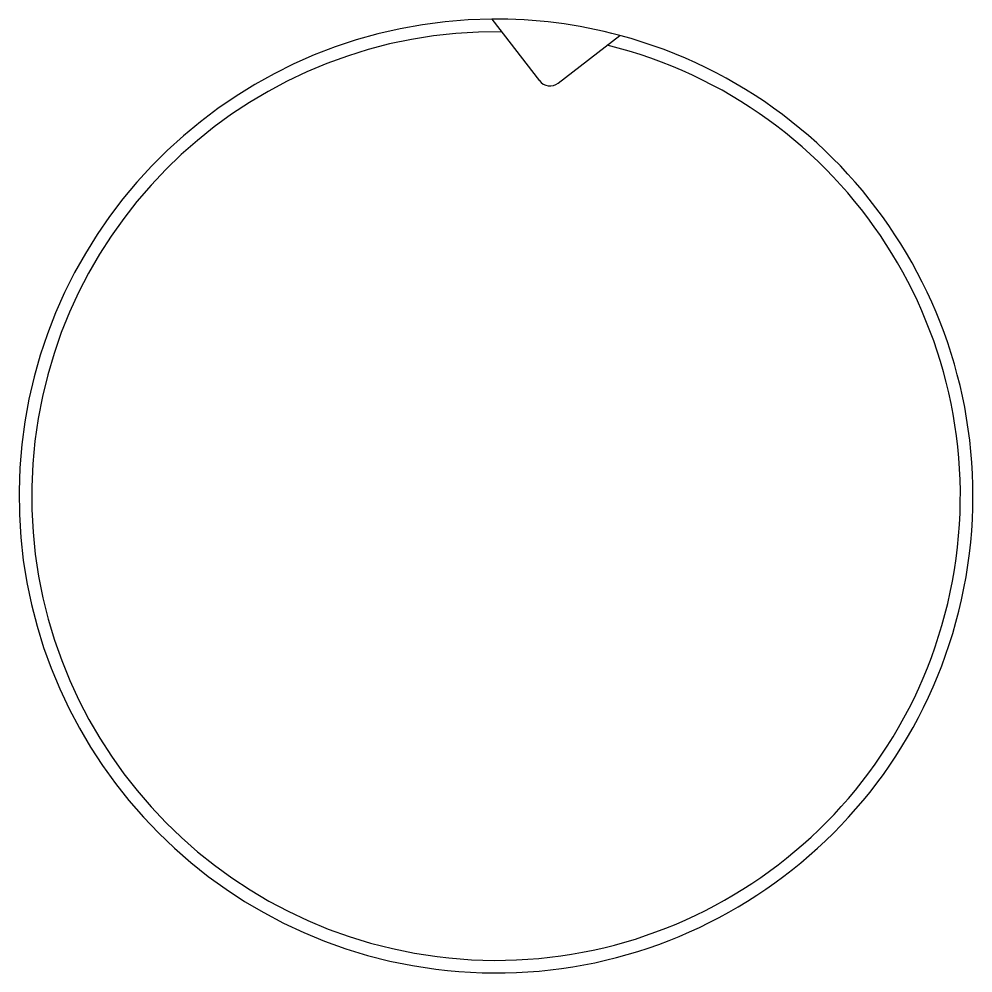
# Model space of a CAD drawing. Header units: millimetres. Extents: x 82.9 to 143.4, y 13.6 to 74.1.
import ezdxf

# ---------------------------------------------------------------- set-up
doc = ezdxf.new("R2010")
doc.units = ezdxf.units.MM

msp = doc.modelspace()

# ---------------------------------------------------------------- linework, layer by layer
at = {"color": 7, "linetype": 'Continuous', "lineweight": 25}
for p, q in [((112.908, 74.135), (115.932, 70.228)), ((117.124, 70.076), (121.031, 73.1))]:
    msp.add_line(p, q, dxfattribs=at)
for centre, radius, start, end in [((113.18, 43.876), 30.26, 90.51567, 74.96319), ((113.18, 43.876), 30.26, 74.96319, 90.51567), ((113.18, 43.876), 29.46, 89.32417, 76.15469), ((116.604, 70.749), 0.85, 217.73943, 307.73943)]:
    msp.add_arc(centre, radius, start, end, dxfattribs=at)

doc.saveas('drawing.dxf')
